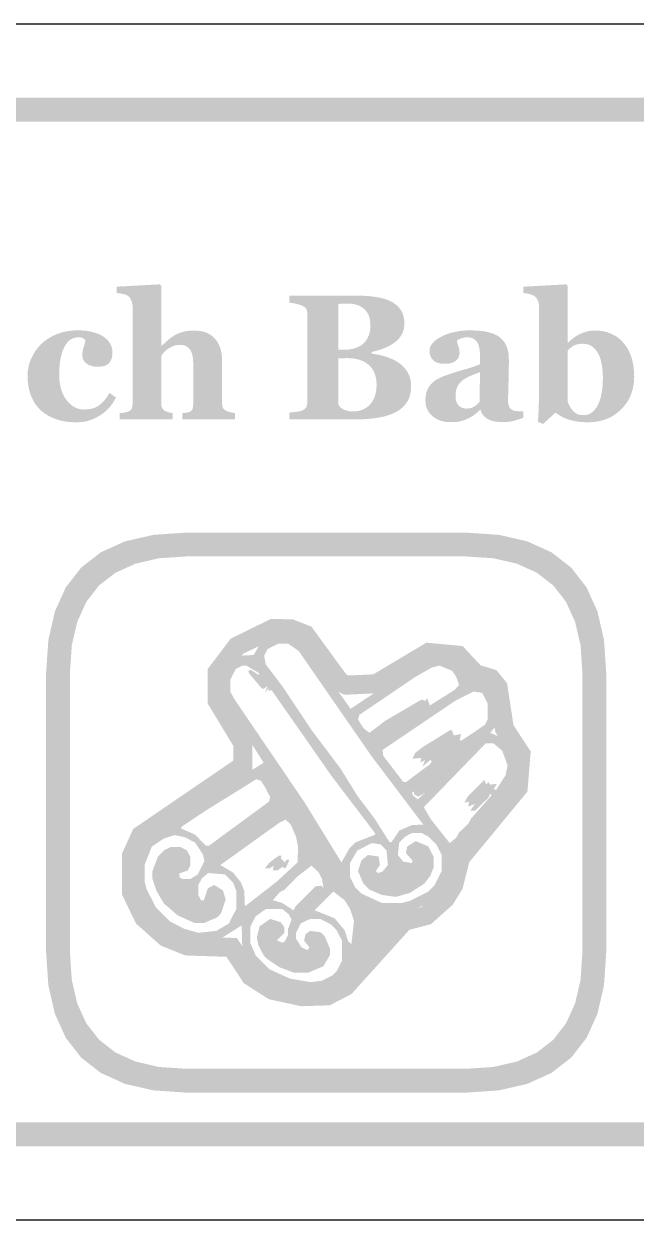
# Model space of a CAD drawing. Header units: millimetres. Extents: x 6 to 126, y 130 to 351.
# Drawn here: x 43.33 to 53.6, y 330.96 to 351.04 of the extents above; entities that cross this region are included whole.
import ezdxf

# ---------------------------------------------------------------- set-up
doc = ezdxf.new("R2010")
doc.units = ezdxf.units.MM
doc.layers.add('CUT', color=1, linetype='Continuous')
doc.layers.add('RASTER', color=7, linetype='Continuous')

msp = doc.modelspace()

# ---------------------------------------------------------------- hatches: boundary and pattern name
at = {"layer": 'RASTER'}
h = msp.add_hatch(color=7, dxfattribs=at)
h.paths.add_polyline_path([(7.2, 347.6), (7.234, 348.116), (7.337, 348.563), (7.509, 348.941), (7.75, 349.25), (8.059, 349.491), (8.438, 349.663), (8.884, 349.766), (9.4, 349.8), (66.6, 349.8), (67.116, 349.766), (67.563, 349.663), (67.941, 349.491), (68.25, 349.25), (68.491, 348.941), (68.663, 348.563), (68.766, 348.116), (68.8, 347.6), (68.8, 334.4), (68.766, 333.884), (68.663, 333.438), (68.491, 333.059), (68.25, 332.75), (67.941, 332.509), (67.563, 332.338), (67.116, 332.234), (66.6, 332.2), (9.4, 332.2), (8.884, 332.234), (8.438, 332.338), (8.059, 332.509), (7.75, 332.75), (7.509, 333.059), (7.337, 333.438), (7.234, 333.884), (7.2, 334.4)])
h.paths.add_polyline_path([(7.6, 347.6), (7.6, 334.4), (7.628, 333.978), (7.712, 333.613), (7.853, 333.303), (8.05, 333.05), (8.303, 332.853), (8.612, 332.713), (8.978, 332.628), (9.4, 332.6), (66.6, 332.6), (67.022, 332.628), (67.387, 332.713), (67.697, 332.853), (67.95, 333.05), (68.147, 333.303), (68.288, 333.613), (68.372, 333.978), (68.4, 334.4), (68.4, 347.6), (68.372, 348.022), (68.288, 348.388), (68.147, 348.697), (67.95, 348.95), (67.697, 349.147), (67.387, 349.288), (67.022, 349.372), (66.6, 349.4), (9.4, 349.4), (8.978, 349.372), (8.612, 349.288), (8.303, 349.147), (8.05, 348.95), (7.853, 348.697), (7.712, 348.388), (7.628, 348.022), (7.6, 347.6)], flags=0)
for points in [[(46.867, 344.4), (45.985, 344.4), (45.985, 344.507), (45.992, 344.508), (46, 344.508), (46.008, 344.509), (46.017, 344.51), (46.025, 344.511), (46.035, 344.512), (46.044, 344.513), (46.054, 344.514), (46.063, 344.515), (46.072, 344.517), (46.08, 344.518), (46.088, 344.52), (46.095, 344.522), (46.102, 344.524), (46.107, 344.526), (46.112, 344.529), (46.12, 344.533), (46.127, 344.538), (46.133, 344.543), (46.138, 344.549), (46.144, 344.555), (46.148, 344.561), (46.152, 344.568), (46.156, 344.576), (46.158, 344.584), (46.161, 344.593), (46.163, 344.603), (46.165, 344.614), (46.166, 344.626), (46.167, 344.638), (46.168, 344.652), (46.168, 344.667), (46.168, 345.352), (46.167, 345.389), (46.164, 345.423), (46.16, 345.455), (46.154, 345.484), (46.146, 345.511), (46.136, 345.536), (46.125, 345.558), (46.112, 345.578), (46.097, 345.595), (46.08, 345.61), (46.063, 345.623), (46.043, 345.634), (46.022, 345.642), (46, 345.648), (45.976, 345.651), (45.951, 345.652), (45.937, 345.652), (45.922, 345.651), (45.908, 345.65), (45.895, 345.648), (45.881, 345.646), (45.868, 345.643), (45.855, 345.639), (45.842, 345.635), (45.829, 345.63), (45.817, 345.625), (45.804, 345.619), (45.792, 345.613), (45.78, 345.607), (45.767, 345.599), (45.755, 345.592), (45.743, 345.584), (45.733, 345.576), (45.723, 345.569), (45.714, 345.561), (45.705, 345.554), (45.697, 345.546), (45.689, 345.539), (45.682, 345.531), (45.675, 345.524), (45.669, 345.516), (45.663, 345.509), (45.657, 345.501), (45.651, 345.495), (45.646, 345.488), (45.641, 345.482), (45.636, 345.475), (45.632, 345.469), (45.632, 344.683), (45.632, 344.67), (45.633, 344.657), (45.634, 344.645), (45.635, 344.634), (45.637, 344.624), (45.639, 344.614), (45.642, 344.605), (45.645, 344.597), (45.649, 344.589), (45.653, 344.582), (45.658, 344.575), (45.664, 344.568), (45.671, 344.562), (45.678, 344.556), (45.686, 344.55), (45.695, 344.545), (45.701, 344.542), (45.707, 344.539), (45.713, 344.536), (45.72, 344.533), (45.728, 344.53), (45.736, 344.527), (45.744, 344.524), (45.753, 344.522), (45.762, 344.519), (45.77, 344.517), (45.779, 344.515), (45.788, 344.513), (45.797, 344.511), (45.805, 344.509), (45.814, 344.508), (45.822, 344.507), (45.822, 344.4), (44.932, 344.4), (44.932, 344.507), (44.941, 344.508), (44.951, 344.508), (44.96, 344.509), (44.969, 344.51), (44.978, 344.511), (44.988, 344.512), (44.997, 344.513), (45.006, 344.514), (45.014, 344.515), (45.023, 344.517), (45.031, 344.518), (45.039, 344.52), (45.047, 344.522), (45.055, 344.524), (45.062, 344.526), (45.069, 344.529), (45.081, 344.534), (45.091, 344.539), (45.1, 344.544), (45.109, 344.55), (45.116, 344.557), (45.123, 344.564), (45.128, 344.571), (45.133, 344.579), (45.137, 344.588), (45.14, 344.597), (45.143, 344.607), (45.146, 344.618), (45.148, 344.629), (45.149, 344.641), (45.15, 344.653), (45.15, 344.667), (45.15, 346.3), (45.15, 346.312), (45.149, 346.324), (45.147, 346.336), (45.144, 346.348), (45.141, 346.361), (45.138, 346.374), (45.133, 346.386), (45.128, 346.4), (45.122, 346.412), (45.116, 346.424), (45.109, 346.435), (45.102, 346.446), (45.094, 346.455), (45.085, 346.464), (45.076, 346.472), (45.066, 346.479), (45.059, 346.483), (45.05, 346.488), (45.041, 346.492), (45.031, 346.496), (45.019, 346.499), (45.008, 346.503), (44.995, 346.506), (44.981, 346.509), (44.968, 346.511), (44.954, 346.514), (44.941, 346.516), (44.929, 346.518), (44.916, 346.519), (44.905, 346.521), (44.893, 346.522), (44.882, 346.523), (44.882, 346.629), (45.61, 346.668), (45.632, 346.644), (45.632, 345.636), (45.638, 345.636), (45.651, 345.649), (45.665, 345.661), (45.678, 345.672), (45.691, 345.684), (45.703, 345.695), (45.715, 345.706), (45.727, 345.716), (45.738, 345.726), (45.75, 345.736), (45.762, 345.747), (45.774, 345.757), (45.788, 345.767), (45.802, 345.777), (45.816, 345.787), (45.831, 345.797), (45.847, 345.808), (45.861, 345.816), (45.876, 345.825), (45.892, 345.833), (45.91, 345.84), (45.928, 345.848), (45.947, 345.855), (45.967, 345.861), (45.989, 345.868), (46.011, 345.874), (46.033, 345.879), (46.056, 345.883), (46.079, 345.886), (46.103, 345.889), (46.127, 345.891), (46.152, 345.892), (46.177, 345.893), (46.234, 345.891), (46.288, 345.884), (46.338, 345.874), (46.385, 345.859), (46.427, 345.839), (46.466, 345.816), (46.502, 345.788), (46.533, 345.756), (46.561, 345.721), (46.586, 345.683), (46.606, 345.642), (46.623, 345.599), (46.636, 345.552), (46.645, 345.503), (46.651, 345.452), (46.653, 345.398), (46.653, 344.68), (46.653, 344.667), (46.654, 344.654), (46.655, 344.642), (46.657, 344.631), (46.659, 344.621), (46.662, 344.611), (46.665, 344.602), (46.669, 344.593), (46.673, 344.586), (46.679, 344.578), (46.685, 344.571), (46.692, 344.564), (46.7, 344.558), (46.709, 344.552), (46.718, 344.547), (46.729, 344.542), (46.736, 344.539), (46.743, 344.536), (46.75, 344.534), (46.757, 344.531), (46.764, 344.529), (46.772, 344.526), (46.78, 344.524), (46.788, 344.522), (46.796, 344.519), (46.805, 344.517), (46.814, 344.515), (46.823, 344.514), (46.834, 344.512), (46.844, 344.51), (46.855, 344.508), (46.867, 344.507)], [(44.205, 344.353), (44.155, 344.354), (44.106, 344.357), (44.059, 344.361), (44.013, 344.368), (43.969, 344.376), (43.926, 344.386), (43.885, 344.399), (43.845, 344.412), (43.807, 344.428), (43.771, 344.445), (43.736, 344.463), (43.703, 344.483), (43.672, 344.503), (43.642, 344.526), (43.615, 344.549), (43.588, 344.574), (43.564, 344.601), (43.541, 344.629), (43.52, 344.658), (43.5, 344.688), (43.482, 344.719), (43.466, 344.752), (43.451, 344.785), (43.438, 344.82), (43.426, 344.856), (43.416, 344.893), (43.407, 344.93), (43.4, 344.969), (43.395, 345.008), (43.391, 345.048), (43.388, 345.088), (43.388, 345.129), (43.389, 345.167), (43.391, 345.205), (43.396, 345.242), (43.403, 345.278), (43.411, 345.314), (43.422, 345.35), (43.434, 345.385), (43.448, 345.42), (43.464, 345.453), (43.482, 345.486), (43.5, 345.518), (43.52, 345.549), (43.541, 345.578), (43.564, 345.607), (43.588, 345.635), (43.613, 345.661), (43.641, 345.687), (43.67, 345.712), (43.701, 345.735), (43.733, 345.757), (43.767, 345.778), (43.803, 345.797), (43.84, 345.815), (43.879, 345.832), (43.919, 345.847), (43.961, 345.86), (44.003, 345.871), (44.046, 345.88), (44.091, 345.887), (44.136, 345.892), (44.183, 345.895), (44.23, 345.896), (44.296, 345.894), (44.358, 345.889), (44.416, 345.881), (44.471, 345.87), (44.523, 345.856), (44.571, 345.838), (44.615, 345.818), (44.656, 345.794), (44.693, 345.767), (44.725, 345.738), (44.752, 345.707), (44.774, 345.674), (44.791, 345.639), (44.803, 345.601), (44.811, 345.561), (44.813, 345.519), (44.812, 345.493), (44.81, 345.469), (44.805, 345.446), (44.799, 345.424), (44.791, 345.403), (44.782, 345.384), (44.77, 345.366), (44.757, 345.349), (44.742, 345.334), (44.724, 345.321), (44.704, 345.31), (44.682, 345.301), (44.656, 345.294), (44.629, 345.289), (44.598, 345.286), (44.565, 345.285), (44.539, 345.286), (44.513, 345.288), (44.488, 345.292), (44.465, 345.298), (44.442, 345.305), (44.421, 345.314), (44.401, 345.325), (44.382, 345.338), (44.364, 345.351), (44.349, 345.366), (44.337, 345.382), (44.326, 345.398), (44.318, 345.416), (44.312, 345.435), (44.309, 345.454), (44.308, 345.475), (44.308, 345.493), (44.309, 345.511), (44.311, 345.529), (44.313, 345.547), (44.317, 345.564), (44.321, 345.582), (44.326, 345.6), (44.331, 345.617), (44.337, 345.634), (44.342, 345.65), (44.346, 345.665), (44.35, 345.679), (44.353, 345.692), (44.355, 345.704), (44.357, 345.715), (44.359, 345.724), (44.355, 345.731), (44.35, 345.737), (44.346, 345.742), (44.341, 345.747), (44.335, 345.752), (44.33, 345.757), (44.324, 345.761), (44.318, 345.765), (44.311, 345.768), (44.304, 345.771), (44.295, 345.773), (44.286, 345.775), (44.276, 345.776), (44.265, 345.778), (44.253, 345.778), (44.24, 345.778), (44.224, 345.778), (44.208, 345.776), (44.192, 345.774), (44.177, 345.771), (44.162, 345.766), (44.148, 345.761), (44.134, 345.755), (44.12, 345.748), (44.107, 345.739), (44.093, 345.729), (44.08, 345.718), (44.068, 345.705), (44.055, 345.691), (44.043, 345.675), (44.031, 345.658), (44.019, 345.639), (44.008, 345.62), (43.997, 345.6), (43.988, 345.577), (43.978, 345.554), (43.969, 345.528), (43.961, 345.501), (43.954, 345.473), (43.947, 345.443), (43.94, 345.411), (43.935, 345.378), (43.93, 345.344), (43.926, 345.307), (43.923, 345.27), (43.921, 345.23), (43.92, 345.19), (43.919, 345.147), (43.921, 345.083), (43.927, 345.023), (43.937, 344.966), (43.95, 344.912), (43.967, 344.861), (43.988, 344.813), (44.013, 344.768), (44.042, 344.727), (44.073, 344.689), (44.106, 344.657), (44.14, 344.629), (44.176, 344.607), (44.213, 344.589), (44.252, 344.577), (44.292, 344.569), (44.334, 344.567), (44.374, 344.568), (44.411, 344.572), (44.447, 344.577), (44.48, 344.585), (44.511, 344.595), (44.54, 344.608), (44.568, 344.623), (44.593, 344.64), (44.616, 344.659), (44.639, 344.68), (44.662, 344.702), (44.683, 344.727), (44.704, 344.754), (44.725, 344.782), (44.744, 344.813), (44.763, 344.845), (44.873, 344.769), (44.861, 344.747), (44.849, 344.725), (44.837, 344.704), (44.823, 344.684), (44.809, 344.663), (44.795, 344.644), (44.78, 344.625), (44.765, 344.606), (44.749, 344.588), (44.732, 344.57), (44.714, 344.553), (44.695, 344.536), (44.676, 344.52), (44.656, 344.504), (44.635, 344.489), (44.614, 344.475), (44.591, 344.46), (44.567, 344.447), (44.544, 344.434), (44.521, 344.422), (44.497, 344.411), (44.474, 344.401), (44.45, 344.392), (44.426, 344.384), (44.402, 344.377), (44.377, 344.37), (44.351, 344.365), (44.323, 344.361), (44.295, 344.357), (44.266, 344.355), (44.236, 344.354), (44.205, 344.353)]]:
    msp.add_hatch(color=7, dxfattribs=at).paths.add_polyline_path(points)
h = msp.add_hatch(color=7, dxfattribs=at)
h.paths.add_polyline_path([(53.57, 345.116), (53.566, 345.036), (53.556, 344.959), (53.539, 344.885), (53.515, 344.815), (53.485, 344.748), (53.447, 344.685), (53.403, 344.626), (53.352, 344.57), (53.296, 344.519), (53.236, 344.475), (53.173, 344.438), (53.106, 344.407), (53.035, 344.384), (52.96, 344.367), (52.882, 344.357), (52.801, 344.353), (52.769, 344.353), (52.739, 344.354), (52.709, 344.356), (52.681, 344.358), (52.654, 344.36), (52.628, 344.363), (52.603, 344.367), (52.579, 344.371), (52.556, 344.376), (52.534, 344.381), (52.513, 344.386), (52.493, 344.392), (52.474, 344.397), (52.455, 344.403), (52.438, 344.41), (52.421, 344.416), (52.405, 344.423), (52.389, 344.43), (52.375, 344.437), (52.361, 344.444), (52.348, 344.451), (52.336, 344.457), (52.324, 344.464), (52.314, 344.471), (52.304, 344.478), (52.295, 344.484), (52.286, 344.49), (52.278, 344.496), (52.27, 344.501), (52.263, 344.506), (52.256, 344.511), (52.25, 344.516), (52.041, 344.325), (51.954, 344.359), (51.956, 344.386), (51.958, 344.414), (51.959, 344.442), (51.961, 344.47), (51.962, 344.5), (51.964, 344.53), (51.965, 344.56), (51.967, 344.591), (51.968, 344.624), (51.969, 344.659), (51.97, 344.697), (51.97, 344.738), (51.971, 344.782), (51.971, 344.828), (51.972, 344.877), (51.972, 344.929), (51.972, 346.3), (51.971, 346.314), (51.97, 346.327), (51.968, 346.341), (51.966, 346.354), (51.963, 346.366), (51.959, 346.379), (51.954, 346.391), (51.949, 346.403), (51.943, 346.415), (51.937, 346.426), (51.93, 346.436), (51.922, 346.445), (51.915, 346.454), (51.906, 346.462), (51.897, 346.469), (51.888, 346.476), (51.881, 346.48), (51.873, 346.484), (51.864, 346.488), (51.854, 346.492), (51.843, 346.496), (51.832, 346.5), (51.82, 346.503), (51.807, 346.506), (51.794, 346.51), (51.781, 346.512), (51.768, 346.515), (51.755, 346.517), (51.743, 346.519), (51.731, 346.52), (51.719, 346.522), (51.708, 346.523), (51.708, 346.629), (52.432, 346.668), (52.454, 346.644), (52.454, 345.692), (52.462, 345.692), (52.489, 345.717), (52.516, 345.741), (52.543, 345.762), (52.571, 345.782), (52.598, 345.8), (52.626, 345.817), (52.654, 345.831), (52.682, 345.844), (52.71, 345.856), (52.739, 345.865), (52.767, 345.874), (52.795, 345.881), (52.823, 345.886), (52.851, 345.89), (52.88, 345.892), (52.908, 345.893), (52.983, 345.889), (53.053, 345.88), (53.12, 345.863), (53.183, 345.84), (53.241, 345.811), (53.296, 345.775), (53.346, 345.732), (53.393, 345.683), (53.434, 345.629), (53.47, 345.569), (53.501, 345.505), (53.526, 345.437), (53.545, 345.364), (53.559, 345.286), (53.567, 345.203), (53.57, 345.116)])
h.paths.add_polyline_path([(53.044, 345.099), (53.044, 345.126), (53.043, 345.154), (53.042, 345.181), (53.04, 345.208), (53.037, 345.235), (53.034, 345.261), (53.031, 345.287), (53.027, 345.313), (53.023, 345.339), (53.017, 345.363), (53.011, 345.387), (53.005, 345.411), (52.997, 345.433), (52.989, 345.455), (52.98, 345.476), (52.971, 345.496), (52.96, 345.515), (52.949, 345.533), (52.938, 345.551), (52.925, 345.567), (52.912, 345.582), (52.897, 345.597), (52.882, 345.61), (52.867, 345.622), (52.85, 345.634), (52.833, 345.643), (52.814, 345.651), (52.795, 345.658), (52.774, 345.663), (52.753, 345.667), (52.73, 345.669), (52.707, 345.67), (52.685, 345.67), (52.664, 345.668), (52.644, 345.666), (52.625, 345.663), (52.607, 345.659), (52.59, 345.654), (52.574, 345.648), (52.559, 345.641), (52.545, 345.633), (52.531, 345.624), (52.517, 345.615), (52.503, 345.604), (52.49, 345.593), (52.478, 345.581), (52.466, 345.568), (52.454, 345.554), (52.454, 344.702), (52.456, 344.694), (52.459, 344.686), (52.462, 344.677), (52.466, 344.668), (52.471, 344.658), (52.475, 344.648), (52.481, 344.636), (52.487, 344.625), (52.493, 344.613), (52.499, 344.602), (52.505, 344.592), (52.511, 344.583), (52.517, 344.574), (52.523, 344.565), (52.529, 344.558), (52.536, 344.551), (52.545, 344.542), (52.553, 344.533), (52.563, 344.525), (52.572, 344.517), (52.581, 344.51), (52.591, 344.504), (52.601, 344.498), (52.61, 344.493), (52.621, 344.488), (52.632, 344.484), (52.645, 344.481), (52.658, 344.478), (52.672, 344.476), (52.688, 344.474), (52.704, 344.474), (52.722, 344.473), (52.758, 344.476), (52.792, 344.483), (52.825, 344.496), (52.855, 344.514), (52.884, 344.537), (52.91, 344.565), (52.935, 344.598), (52.958, 344.637), (52.978, 344.68), (52.995, 344.727), (53.01, 344.778), (53.022, 344.834), (53.032, 344.894), (53.039, 344.958), (53.043, 345.026), (53.044, 345.099)], flags=0)
h = msp.add_hatch(color=7, dxfattribs=at)
h.paths.add_polyline_path([(49.615, 345.354), (49.638, 345.337), (49.659, 345.319), (49.68, 345.301), (49.7, 345.281), (49.718, 345.26), (49.736, 345.238), (49.752, 345.216), (49.767, 345.192), (49.781, 345.167), (49.793, 345.141), (49.803, 345.114), (49.811, 345.086), (49.817, 345.057), (49.822, 345.026), (49.825, 344.995), (49.826, 344.963), (49.825, 344.924), (49.822, 344.886), (49.816, 344.851), (49.809, 344.817), (49.8, 344.784), (49.788, 344.753), (49.775, 344.723), (49.759, 344.695), (49.741, 344.669), (49.722, 344.643), (49.701, 344.62), (49.678, 344.598), (49.653, 344.577), (49.627, 344.557), (49.598, 344.54), (49.568, 344.523), (49.534, 344.507), (49.499, 344.492), (49.463, 344.478), (49.426, 344.466), (49.387, 344.454), (49.347, 344.444), (49.306, 344.435), (49.264, 344.428), (49.22, 344.421), (49.174, 344.416), (49.126, 344.411), (49.077, 344.407), (49.025, 344.404), (48.972, 344.402), (48.916, 344.4), (48.859, 344.4), (47.779, 344.4), (47.779, 344.514), (47.791, 344.515), (47.803, 344.517), (47.817, 344.518), (47.831, 344.52), (47.845, 344.521), (47.861, 344.523), (47.877, 344.525), (47.894, 344.527), (47.91, 344.53), (47.925, 344.532), (47.939, 344.534), (47.952, 344.537), (47.964, 344.54), (47.974, 344.542), (47.983, 344.545), (47.99, 344.548), (48.003, 344.554), (48.015, 344.56), (48.026, 344.566), (48.036, 344.573), (48.045, 344.581), (48.052, 344.589), (48.059, 344.597), (48.064, 344.606), (48.069, 344.615), (48.073, 344.625), (48.076, 344.636), (48.079, 344.647), (48.081, 344.659), (48.083, 344.672), (48.084, 344.685), (48.084, 344.699), (48.084, 346.164), (48.084, 346.177), (48.083, 346.189), (48.082, 346.201), (48.08, 346.212), (48.078, 346.223), (48.075, 346.233), (48.072, 346.242), (48.068, 346.252), (48.063, 346.26), (48.057, 346.269), (48.049, 346.277), (48.04, 346.285), (48.03, 346.292), (48.018, 346.299), (48.005, 346.306), (47.99, 346.313), (47.979, 346.318), (47.967, 346.322), (47.954, 346.326), (47.941, 346.33), (47.928, 346.334), (47.914, 346.338), (47.9, 346.341), (47.885, 346.345), (47.87, 346.348), (47.856, 346.35), (47.842, 346.353), (47.828, 346.356), (47.815, 346.358), (47.803, 346.36), (47.791, 346.362), (47.779, 346.364), (47.779, 346.479), (48.909, 346.479), (49.012, 346.477), (49.107, 346.471), (49.195, 346.462), (49.276, 346.449), (49.349, 346.433), (49.415, 346.413), (49.473, 346.389), (49.524, 346.361), (49.568, 346.33), (49.607, 346.296), (49.639, 346.258), (49.666, 346.216), (49.686, 346.171), (49.701, 346.123), (49.71, 346.071), (49.713, 346.016), (49.712, 345.99), (49.71, 345.965), (49.707, 345.94), (49.702, 345.917), (49.696, 345.894), (49.689, 345.872), (49.68, 345.851), (49.67, 345.83), (49.659, 345.811), (49.647, 345.792), (49.633, 345.774), (49.619, 345.756), (49.603, 345.739), (49.586, 345.723), (49.568, 345.707), (49.549, 345.692), (49.53, 345.679), (49.511, 345.666), (49.491, 345.653), (49.47, 345.641), (49.448, 345.63), (49.426, 345.619), (49.402, 345.608), (49.377, 345.598), (49.352, 345.589), (49.327, 345.579), (49.301, 345.57), (49.274, 345.562), (49.247, 345.554), (49.22, 345.546), (49.192, 345.539), (49.164, 345.532), (49.164, 345.504), (49.192, 345.501), (49.221, 345.497), (49.251, 345.492), (49.28, 345.486), (49.31, 345.479), (49.34, 345.472), (49.37, 345.463), (49.401, 345.454), (49.431, 345.444), (49.46, 345.433), (49.489, 345.422), (49.516, 345.409), (49.542, 345.397), (49.567, 345.383), (49.592, 345.369), (49.615, 345.354)])
h.paths.add_polyline_path([(49.143, 345.979), (49.142, 346.021), (49.137, 346.061), (49.129, 346.098), (49.119, 346.133), (49.105, 346.165), (49.088, 346.196), (49.068, 346.223), (49.046, 346.249), (49.02, 346.271), (48.991, 346.291), (48.959, 346.308), (48.924, 346.321), (48.886, 346.332), (48.845, 346.339), (48.801, 346.344), (48.753, 346.345), (48.746, 346.345), (48.738, 346.345), (48.73, 346.345), (48.721, 346.345), (48.712, 346.344), (48.702, 346.344), (48.692, 346.344), (48.681, 346.343), (48.67, 346.343), (48.659, 346.342), (48.649, 346.342), (48.639, 346.341), (48.63, 346.341), (48.621, 346.34), (48.612, 346.34), (48.604, 346.339), (48.604, 345.569), (48.68, 345.569), (48.738, 345.571), (48.791, 345.576), (48.841, 345.584), (48.886, 345.597), (48.928, 345.612), (48.966, 345.631), (49, 345.654), (49.03, 345.68), (49.057, 345.708), (49.08, 345.74), (49.099, 345.774), (49.115, 345.81), (49.127, 345.848), (49.136, 345.89), (49.141, 345.933), (49.143, 345.979)], flags=0)
h.paths.add_polyline_path([(49.246, 344.982), (49.244, 345.034), (49.238, 345.084), (49.227, 345.13), (49.213, 345.173), (49.195, 345.213), (49.173, 345.25), (49.147, 345.284), (49.117, 345.314), (49.083, 345.341), (49.045, 345.365), (49.004, 345.385), (48.96, 345.401), (48.912, 345.414), (48.86, 345.423), (48.805, 345.428), (48.746, 345.43), (48.739, 345.43), (48.731, 345.43), (48.723, 345.429), (48.714, 345.429), (48.704, 345.429), (48.694, 345.429), (48.683, 345.428), (48.672, 345.428), (48.661, 345.427), (48.651, 345.427), (48.641, 345.426), (48.632, 345.426), (48.624, 345.425), (48.617, 345.425), (48.61, 345.424), (48.604, 345.424), (48.604, 344.664), (48.608, 344.65), (48.614, 344.638), (48.622, 344.625), (48.631, 344.614), (48.642, 344.603), (48.655, 344.592), (48.67, 344.582), (48.686, 344.572), (48.704, 344.563), (48.722, 344.556), (48.742, 344.549), (48.762, 344.544), (48.784, 344.54), (48.806, 344.537), (48.829, 344.535), (48.853, 344.535), (48.896, 344.537), (48.936, 344.542), (48.975, 344.551), (49.011, 344.564), (49.045, 344.581), (49.078, 344.601), (49.108, 344.624), (49.136, 344.652), (49.162, 344.683), (49.184, 344.716), (49.203, 344.753), (49.218, 344.793), (49.23, 344.836), (49.239, 344.881), (49.244, 344.93), (49.246, 344.982)], flags=0)
h = msp.add_hatch(color=7, dxfattribs=at)
h.paths.add_polyline_path([(51.709, 344.431), (51.693, 344.424), (51.676, 344.417), (51.658, 344.411), (51.639, 344.404), (51.62, 344.398), (51.6, 344.391), (51.579, 344.385), (51.557, 344.379), (51.535, 344.374), (51.513, 344.369), (51.49, 344.365), (51.467, 344.362), (51.443, 344.359), (51.42, 344.358), (51.395, 344.356), (51.371, 344.356), (51.328, 344.357), (51.287, 344.359), (51.249, 344.364), (51.215, 344.369), (51.183, 344.377), (51.154, 344.386), (51.129, 344.397), (51.106, 344.41), (51.086, 344.424), (51.067, 344.439), (51.05, 344.456), (51.035, 344.475), (51.021, 344.494), (51.009, 344.516), (50.999, 344.538), (50.99, 344.563), (50.981, 344.563), (50.969, 344.55), (50.957, 344.539), (50.945, 344.527), (50.933, 344.516), (50.921, 344.506), (50.909, 344.496), (50.897, 344.487), (50.885, 344.478), (50.874, 344.469), (50.862, 344.461), (50.85, 344.453), (50.838, 344.445), (50.825, 344.438), (50.813, 344.431), (50.8, 344.424), (50.787, 344.418), (50.769, 344.41), (50.753, 344.403), (50.736, 344.396), (50.719, 344.39), (50.703, 344.384), (50.686, 344.379), (50.67, 344.374), (50.654, 344.37), (50.637, 344.366), (50.619, 344.363), (50.599, 344.361), (50.578, 344.358), (50.555, 344.357), (50.53, 344.356), (50.504, 344.355), (50.476, 344.355), (50.434, 344.356), (50.394, 344.361), (50.356, 344.369), (50.319, 344.38), (50.283, 344.394), (50.249, 344.411), (50.217, 344.431), (50.186, 344.455), (50.158, 344.481), (50.133, 344.509), (50.113, 344.539), (50.096, 344.572), (50.083, 344.606), (50.073, 344.642), (50.068, 344.68), (50.066, 344.721), (50.066, 344.744), (50.068, 344.767), (50.07, 344.788), (50.073, 344.809), (50.076, 344.829), (50.081, 344.848), (50.086, 344.866), (50.092, 344.883), (50.099, 344.899), (50.107, 344.915), (50.115, 344.93), (50.124, 344.945), (50.134, 344.96), (50.144, 344.974), (50.155, 344.988), (50.167, 345.001), (50.178, 345.012), (50.19, 345.023), (50.202, 345.033), (50.214, 345.043), (50.227, 345.053), (50.241, 345.062), (50.255, 345.07), (50.269, 345.078), (50.283, 345.086), (50.298, 345.093), (50.314, 345.101), (50.329, 345.108), (50.345, 345.115), (50.362, 345.122), (50.378, 345.129), (50.396, 345.135), (50.429, 345.147), (50.465, 345.16), (50.502, 345.172), (50.541, 345.185), (50.581, 345.197), (50.623, 345.21), (50.667, 345.223), (50.712, 345.236), (50.757, 345.249), (50.798, 345.261), (50.836, 345.273), (50.872, 345.285), (50.904, 345.296), (50.933, 345.308), (50.959, 345.318), (50.981, 345.329), (50.981, 345.469), (50.981, 345.479), (50.981, 345.489), (50.981, 345.5), (50.98, 345.512), (50.979, 345.524), (50.978, 345.537), (50.977, 345.551), (50.976, 345.566), (50.974, 345.581), (50.972, 345.595), (50.969, 345.608), (50.966, 345.621), (50.963, 345.634), (50.959, 345.645), (50.955, 345.657), (50.951, 345.667), (50.945, 345.679), (50.939, 345.69), (50.932, 345.7), (50.924, 345.71), (50.916, 345.72), (50.907, 345.729), (50.897, 345.738), (50.886, 345.746), (50.875, 345.754), (50.863, 345.76), (50.849, 345.766), (50.835, 345.77), (50.82, 345.774), (50.805, 345.776), (50.788, 345.778), (50.771, 345.778), (50.755, 345.778), (50.74, 345.777), (50.725, 345.776), (50.711, 345.774), (50.698, 345.771), (50.686, 345.768), (50.674, 345.764), (50.663, 345.76), (50.652, 345.756), (50.642, 345.751), (50.633, 345.746), (50.624, 345.742), (50.615, 345.737), (50.607, 345.732), (50.6, 345.728), (50.593, 345.723), (50.595, 345.715), (50.596, 345.706), (50.599, 345.696), (50.602, 345.686), (50.605, 345.674), (50.609, 345.662), (50.613, 345.648), (50.618, 345.633), (50.623, 345.618), (50.627, 345.604), (50.631, 345.589), (50.634, 345.574), (50.636, 345.56), (50.637, 345.546), (50.638, 345.532), (50.639, 345.518), (50.638, 345.511), (50.638, 345.504), (50.637, 345.497), (50.635, 345.49), (50.634, 345.482), (50.631, 345.473), (50.629, 345.465), (50.625, 345.455), (50.622, 345.446), (50.618, 345.438), (50.614, 345.43), (50.609, 345.422), (50.604, 345.415), (50.599, 345.408), (50.593, 345.402), (50.587, 345.396), (50.579, 345.389), (50.57, 345.382), (50.561, 345.376), (50.552, 345.37), (50.542, 345.365), (50.532, 345.36), (50.522, 345.355), (50.512, 345.351), (50.501, 345.347), (50.488, 345.344), (50.474, 345.341), (50.459, 345.339), (50.442, 345.337), (50.424, 345.336), (50.405, 345.335), (50.384, 345.335), (50.354, 345.335), (50.326, 345.338), (50.3, 345.343), (50.276, 345.349), (50.253, 345.358), (50.233, 345.368), (50.214, 345.38), (50.198, 345.394), (50.183, 345.409), (50.17, 345.426), (50.159, 345.443), (50.151, 345.462), (50.144, 345.482), (50.139, 345.503), (50.136, 345.525), (50.135, 345.548), (50.136, 345.569), (50.139, 345.588), (50.144, 345.608), (50.151, 345.626), (50.16, 345.644), (50.171, 345.662), (50.185, 345.679), (50.2, 345.696), (50.217, 345.712), (50.234, 345.727), (50.253, 345.741), (50.272, 345.755), (50.293, 345.768), (50.314, 345.781), (50.336, 345.792), (50.359, 345.803), (50.382, 345.814), (50.407, 345.824), (50.432, 345.833), (50.458, 345.842), (50.485, 345.851), (50.513, 345.858), (50.542, 345.865), (50.571, 345.871), (50.601, 345.877), (50.63, 345.882), (50.659, 345.886), (50.687, 345.89), (50.715, 345.892), (50.742, 345.894), (50.768, 345.895), (50.794, 345.896), (50.829, 345.895), (50.864, 345.895), (50.897, 345.893), (50.93, 345.891), (50.962, 345.889), (50.994, 345.886), (51.025, 345.883), (51.055, 345.879), (51.084, 345.874), (51.113, 345.868), (51.14, 345.861), (51.167, 345.853), (51.194, 345.844), (51.219, 345.833), (51.244, 345.822), (51.269, 345.809), (51.291, 345.796), (51.312, 345.781), (51.331, 345.764), (51.35, 345.746), (51.367, 345.727), (51.384, 345.706), (51.399, 345.684), (51.413, 345.66), (51.425, 345.635), (51.436, 345.608), (51.445, 345.579), (51.453, 345.548), (51.459, 345.516), (51.463, 345.481), (51.465, 345.445), (51.466, 345.406), (51.466, 345.364), (51.466, 345.32), (51.465, 345.274), (51.465, 345.225), (51.464, 345.175), (51.463, 345.123), (51.461, 345.07), (51.46, 345.014), (51.458, 344.959), (51.457, 344.91), (51.456, 344.865), (51.455, 344.826), (51.454, 344.791), (51.454, 344.761), (51.453, 344.735), (51.453, 344.715), (51.453, 344.699), (51.454, 344.684), (51.456, 344.669), (51.458, 344.656), (51.461, 344.643), (51.464, 344.632), (51.468, 344.621), (51.473, 344.611), (51.478, 344.602), (51.484, 344.593), (51.491, 344.585), (51.498, 344.578), (51.506, 344.571), (51.515, 344.565), (51.524, 344.559), (51.534, 344.554), (51.54, 344.551), (51.548, 344.549), (51.556, 344.546), (51.566, 344.544), (51.576, 344.543), (51.587, 344.542), (51.599, 344.541), (51.612, 344.54), (51.625, 344.539), (51.638, 344.539), (51.651, 344.539), (51.663, 344.538), (51.675, 344.538), (51.687, 344.538), (51.698, 344.538), (51.709, 344.538)])
h.paths.add_polyline_path([(50.981, 345.194), (50.961, 345.187), (50.941, 345.18), (50.92, 345.172), (50.9, 345.164), (50.879, 345.156), (50.859, 345.148), (50.839, 345.139), (50.819, 345.13), (50.799, 345.121), (50.78, 345.112), (50.763, 345.103), (50.746, 345.093), (50.73, 345.084), (50.714, 345.074), (50.7, 345.065), (50.687, 345.055), (50.674, 345.044), (50.661, 345.033), (50.65, 345.021), (50.639, 345.008), (50.628, 344.995), (50.619, 344.98), (50.61, 344.966), (50.602, 344.95), (50.595, 344.934), (50.589, 344.917), (50.583, 344.899), (50.579, 344.881), (50.576, 344.862), (50.573, 344.842), (50.572, 344.821), (50.571, 344.8), (50.572, 344.772), (50.575, 344.747), (50.579, 344.723), (50.584, 344.701), (50.592, 344.682), (50.601, 344.664), (50.611, 344.648), (50.623, 344.634), (50.637, 344.622), (50.651, 344.612), (50.666, 344.603), (50.681, 344.596), (50.698, 344.59), (50.715, 344.586), (50.733, 344.584), (50.751, 344.583), (50.771, 344.584), (50.79, 344.585), (50.808, 344.588), (50.825, 344.591), (50.841, 344.596), (50.856, 344.602), (50.871, 344.608), (50.884, 344.616), (50.897, 344.625), (50.909, 344.634), (50.921, 344.643), (50.933, 344.653), (50.944, 344.663), (50.955, 344.674), (50.966, 344.686), (50.976, 344.697)], flags=0)
h = msp.add_hatch(color=7, dxfattribs=at)
h.paths.add_polyline_path([(43.7, 340.15), (43.737, 340.701), (43.847, 341.178), (44.03, 341.582), (44.288, 341.913), (44.618, 342.17), (45.022, 342.353), (45.499, 342.463), (46.05, 342.5), (50.75, 342.5), (51.301, 342.463), (51.778, 342.353), (52.182, 342.17), (52.513, 341.913), (52.77, 341.582), (52.953, 341.178), (53.063, 340.701), (53.1, 340.15), (53.1, 335.45), (53.063, 334.899), (52.953, 334.422), (52.77, 334.018), (52.513, 333.688), (52.182, 333.43), (51.778, 333.247), (51.301, 333.137), (50.75, 333.1), (46.05, 333.1), (45.499, 333.137), (45.022, 333.247), (44.618, 333.43), (44.288, 333.688), (44.03, 334.018), (43.847, 334.422), (43.737, 334.899), (43.7, 335.45)])
h.paths.add_polyline_path([(44.1, 340.15), (44.1, 335.45), (44.13, 334.993), (44.222, 334.597), (44.374, 334.262), (44.588, 333.988), (44.862, 333.774), (45.197, 333.622), (45.593, 333.53), (46.05, 333.5), (50.75, 333.5), (51.207, 333.53), (51.603, 333.622), (51.938, 333.774), (52.213, 333.988), (52.426, 334.262), (52.578, 334.597), (52.67, 334.993), (52.7, 335.45), (52.7, 340.15), (52.67, 340.607), (52.578, 341.003), (52.426, 341.338), (52.213, 341.613), (51.938, 341.826), (51.603, 341.978), (51.207, 342.07), (50.75, 342.1), (46.05, 342.1), (45.593, 342.07), (45.197, 341.978), (44.862, 341.826), (44.587, 341.613), (44.374, 341.338), (44.222, 341.003), (44.13, 340.607), (44.1, 340.15)], flags=0)
h = msp.add_hatch(color=7, dxfattribs=at)
h.paths.add_polyline_path([(47.472, 341.052), (47.841, 341.044), (48.152, 340.923), (48.736, 340.122), (48.775, 340.102), (49.191, 340.121), (50.082, 340.653), (50.69, 340.596), (50.993, 340.272), (51.256, 340.193), (51.436, 339.974), (51.544, 339.269), (51.833, 338.827), (51.778, 338.153), (50.801, 336.967), (50.69, 336.523), (50.524, 336.254), (50.16, 335.928), (49.797, 335.833), (48.826, 334.756), (48.46, 334.565), (47.982, 334.55), (47.439, 334.667), (47.018, 334.936), (46.726, 335.38), (46.035, 335.402), (45.624, 335.567), (45.208, 335.938), (44.971, 336.428), (44.971, 337.109), (45.161, 337.526), (46.839, 338.672), (46.839, 338.925), (46.41, 339.634), (46.41, 340.208), (46.797, 340.72)])
h.paths.add_polyline_path([(47.543, 340.73), (47.006, 340.466), (46.73, 340.101), (46.73, 339.724), (47.159, 339.014), (47.159, 338.503), (45.415, 337.312), (45.291, 337.039), (45.291, 336.502), (45.468, 336.135), (45.795, 335.843), (46.101, 335.72), (46.903, 335.695), (47.248, 335.169), (47.563, 334.968), (48.011, 334.871), (48.377, 334.883), (48.627, 335.013), (49.624, 336.119), (50.004, 336.218), (50.276, 336.462), (50.392, 336.648), (50.508, 337.115), (51.467, 338.279), (51.505, 338.743), (51.238, 339.152), (51.133, 339.839), (51.071, 339.915), (50.819, 339.99), (50.539, 340.289), (50.156, 340.325), (49.286, 339.806), (48.704, 339.778), (48.522, 339.872), (47.948, 340.658), (47.777, 340.725), (47.543, 340.73)], flags=0)
h = msp.add_hatch(color=7, dxfattribs=at)
h.paths.add_polyline_path([(47.538, 340.794), (47.762, 340.804), (48.006, 340.68), (48.81, 339.542), (49.861, 340.245), (50.173, 340.402), (50.44, 340.402), (50.618, 340.312), (50.685, 340.245), (50.799, 340.024), (51.01, 340), (51.154, 339.91), (51.277, 339.666), (51.277, 339.364), (51.22, 339.22), (51.154, 339.14), (51.388, 339.039), (51.488, 338.939), (51.612, 338.628), (51.579, 338.393), (51.421, 338.115), (50.531, 337.064), (50.507, 336.82), (50.44, 336.619), (50.35, 336.475), (50.116, 336.274), (49.66, 336.093), (49.513, 335.906), (49.326, 335.725), (49.279, 335.638), (49.024, 335.39), (48.977, 335.303), (48.609, 334.935), (48.365, 334.811), (47.896, 334.811), (47.561, 334.911), (47.283, 335.069), (47.149, 335.203), (47.025, 335.414), (46.992, 335.514), (46.982, 335.906), (46.624, 335.681), (46.389, 335.615), (46.122, 335.648), (45.743, 335.805), (45.643, 335.872), (45.375, 336.174), (45.218, 336.518), (45.218, 336.686), (45.184, 336.753), (45.251, 337.121), (45.408, 337.399), (47.35, 338.638), (46.969, 339.24), (46.781, 339.488), (46.657, 339.733), (46.624, 339.967), (46.734, 340.258), (46.815, 340.345), (46.992, 340.436), (47.183, 340.446), (47.317, 340.68)])
h.paths.add_polyline_path([(47.595, 340.636), (47.417, 340.546), (47.36, 340.436), (47.384, 340.292), (47.672, 339.91), (48.154, 339.187), (48.643, 338.537), (48.924, 338.082), (49.212, 337.7), (49.459, 337.312), (49.493, 337.299), (49.627, 337.499), (49.838, 337.59), (50.029, 337.6), (49.158, 338.752), (47.939, 340.513), (47.762, 340.636)], flags=0)
h.paths.add_polyline_path([(46.992, 340.268), (46.882, 340.211), (46.791, 340.034), (46.791, 339.833), (46.848, 339.722), (48.04, 337.968), (48.656, 336.964), (48.79, 337.198), (48.89, 337.299), (49.225, 337.432), (49.212, 337.466), (48.489, 338.417), (47.484, 339.856), (47.437, 339.843), (47.437, 339.89), (47.37, 339.81), (47.417, 339.923), (47.35, 339.876), (47.317, 339.89), (47.116, 340.124), (47.092, 340.168), (47.126, 340.201), (47.27, 340.111), (47.27, 340.144), (47.059, 340.268)], flags=0)
h.paths.add_polyline_path([(50.306, 340.268), (50.173, 340.235), (49.895, 340.077), (48.957, 339.441), (48.934, 339.364), (49.024, 339.22), (49.125, 339.14), (49.392, 339.341), (49.962, 339.676), (50.005, 339.699), (50.062, 339.676), (50.096, 339.722), (50.139, 339.599), (50.551, 339.856), (50.631, 339.943), (50.584, 340.077), (50.517, 340.178)], flags=0)
h.paths.add_polyline_path([(50.876, 339.833), (50.564, 339.676), (49.346, 338.852), (49.359, 338.752), (49.694, 338.316), (49.747, 338.316), (50.149, 338.618), (50.173, 338.661), (50.149, 338.685), (50.015, 338.571), (50.062, 338.685), (49.982, 338.638), (49.995, 338.718), (49.848, 338.705), (49.895, 338.805), (50.029, 338.906), (50.484, 339.187), (50.517, 339.173), (50.541, 339.096), (50.665, 339.12), (50.641, 339.029), (50.665, 339.006), (51.066, 339.274), (51.11, 339.364), (51.11, 339.632), (51.02, 339.81)], flags=0)
h.paths.add_polyline_path([(51.077, 338.962), (50.039, 337.891), (50.163, 337.68), (50.474, 337.289), (50.584, 337.379), (50.631, 337.466), (50.785, 337.613), (50.832, 337.7), (51.177, 338.092), (51.154, 338.115), (51.12, 338.048), (50.899, 337.834), (50.819, 337.834), (50.899, 337.948), (50.785, 337.901), (50.799, 337.982), (50.718, 337.968), (50.785, 338.082), (51.053, 338.35), (51.087, 338.269), (51.12, 338.316), (51.154, 338.269), (51.267, 338.283), (51.21, 338.192), (51.254, 338.182), (51.411, 338.427), (51.445, 338.594), (51.354, 338.839), (51.21, 338.962)], flags=0)
h.paths.add_polyline_path([(47.226, 338.36), (46.379, 337.834), (45.978, 337.566), (45.964, 337.533), (46.199, 337.432), (46.379, 337.245), (46.433, 337.245), (47.437, 337.982), (47.461, 338.059), (47.37, 338.236), (47.303, 338.336)], flags=0)
h.paths.add_polyline_path([(49.871, 338.159), (49.838, 338.125), (49.861, 338.082), (49.938, 338.025), (50.062, 338.136), (49.948, 338.069), (49.881, 338.102)], flags=0)
h.paths.add_polyline_path([(47.719, 337.68), (47.618, 337.633), (46.624, 336.92), (46.835, 336.796), (46.969, 336.629), (47.025, 336.485), (47.036, 336.227), (47.571, 336.642), (47.919, 336.964), (47.929, 337.222), (47.896, 337.389), (47.806, 337.6)], flags=0)
h.paths.add_polyline_path([(49.838, 337.456), (49.727, 337.399), (49.627, 337.299), (49.603, 337.088), (49.694, 336.977), (49.838, 336.954), (49.848, 336.997), (49.737, 337.121), (49.761, 337.232), (49.905, 337.322), (50.116, 337.232), (50.206, 337.054), (50.206, 336.887), (50.149, 336.743), (50.049, 336.609), (49.804, 336.452), (49.57, 336.385), (49.336, 336.418), (49.125, 336.508), (49.024, 336.609), (48.934, 336.82), (48.991, 336.997), (49.101, 337.088), (49.279, 337.064), (49.302, 336.92), (49.235, 336.82), (49.269, 336.786), (49.346, 336.81), (49.436, 336.92), (49.413, 337.165), (49.312, 337.265), (49.168, 337.289), (48.924, 337.165), (48.8, 336.954), (48.8, 336.719), (48.89, 336.542), (48.991, 336.441), (49.336, 336.284), (49.67, 336.284), (49.804, 336.318), (50.116, 336.475), (50.216, 336.575), (50.34, 336.82), (50.34, 337.088), (50.25, 337.265), (50.116, 337.399), (50.005, 337.456)], flags=0)
h.paths.add_polyline_path([(45.854, 337.422), (45.676, 337.366), (45.475, 337.232), (45.351, 336.92), (45.351, 336.652), (45.385, 336.518), (45.542, 336.207), (45.777, 335.973), (46.021, 335.849), (46.255, 335.782), (46.557, 335.815), (46.768, 335.939), (46.892, 336.184), (46.892, 336.485), (46.835, 336.629), (46.701, 336.763), (46.423, 336.786), (46.312, 336.696), (46.255, 336.585), (46.255, 336.418), (46.299, 336.328), (46.346, 336.328), (46.413, 336.529), (46.523, 336.585), (46.667, 336.495), (46.714, 336.341), (46.634, 336.107), (46.567, 336.04), (46.356, 335.949), (46.188, 335.949), (45.911, 336.073), (45.676, 336.274), (45.552, 336.485), (45.485, 336.686), (45.485, 336.82), (45.576, 337.064), (45.676, 337.165), (45.787, 337.222), (45.954, 337.222), (46.065, 337.165), (46.122, 337.054), (46.122, 336.92), (46.078, 336.83), (45.931, 336.776), (45.944, 336.709), (45.988, 336.686), (46.122, 336.686), (46.245, 336.763), (46.356, 336.987), (46.332, 337.098), (46.199, 337.299), (46.021, 337.389)], flags=0)
h.paths.add_polyline_path([(47.605, 337.078), (47.652, 337.078), (47.638, 337.031), (47.705, 336.964), (47.739, 337.011), (47.785, 337.011), (47.719, 336.863), (47.662, 336.887), (47.585, 336.83), (47.504, 336.83), (47.518, 336.91), (47.451, 336.863), (47.37, 336.863), (47.451, 336.964)], flags=0)
h.paths.add_polyline_path([(48.154, 336.91), (47.919, 336.729), (47.705, 336.508), (47.618, 336.462), (47.504, 336.328), (47.662, 336.284), (47.852, 336.16), (47.886, 336.227), (48.221, 336.562), (48.321, 336.575), (48.355, 336.529), (48.331, 336.686), (48.274, 336.796)], flags=0)
h.paths.add_polyline_path([(48.522, 336.475), (48.207, 336.16), (48.542, 336.026), (48.71, 335.825), (48.766, 335.648), (48.823, 335.591), (48.867, 335.983), (48.8, 336.184), (48.71, 336.328)], flags=0)
h.paths.add_polyline_path([(47.394, 336.184), (47.216, 336.06), (47.126, 335.882), (47.126, 335.615), (47.216, 335.404), (47.451, 335.169), (47.796, 335.012), (48.14, 334.955), (48.331, 334.978), (48.509, 335.069), (48.576, 335.136), (48.666, 335.313), (48.666, 335.648), (48.576, 335.825), (48.475, 335.926), (48.298, 336.016), (48.13, 336.016), (47.973, 335.939), (47.896, 335.782), (47.896, 335.681), (47.986, 335.538), (48.087, 335.491), (48.12, 335.538), (48.03, 335.648), (48.053, 335.758), (48.13, 335.815), (48.308, 335.792), (48.375, 335.725), (48.465, 335.514), (48.465, 335.414), (48.355, 335.223), (48.097, 335.112), (47.862, 335.112), (47.618, 335.203), (47.417, 335.337), (47.35, 335.404), (47.26, 335.581), (47.236, 335.705), (47.283, 335.892), (47.461, 336.016), (47.638, 335.959), (47.695, 335.882), (47.695, 335.782), (47.571, 335.658), (47.662, 335.615), (47.705, 335.638), (47.762, 335.748), (47.762, 335.849), (47.819, 336.006), (47.772, 336.093), (47.662, 336.184)], flags=0)

# ---------------------------------------------------------------- linework, layer by layer
at = {"layer": 'CUT'}
for points in [[(8.999, 351.04), (67.001, 351.04)], [(67.001, 330.96), (8.999, 330.96)]]:
    msp.add_lwpolyline(points, dxfattribs=at)

doc.saveas('drawing.dxf')
